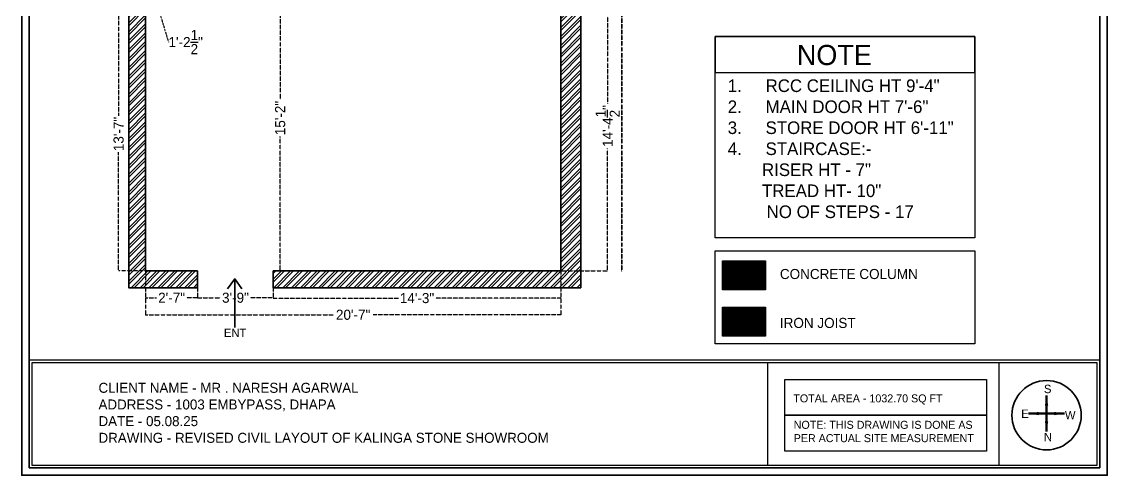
# Model space of a CAD drawing. Header units: inches. Extents: x -109431 to 29005, y -34715 to -1756.
# Drawn here: x -56731 to -56085, y -11356 to -11086 of the extents above; entities that cross this region are included whole.
import ezdxf

# ---------------------------------------------------------------- set-up
doc = ezdxf.new("R2010")
doc.units = ezdxf.units.IN
doc.header["$LTSCALE"] = 0.05
doc.header["$MEASUREMENT"] = 0
doc.header["$PDMODE"] = 3
doc.header["$PDSIZE"] = -4
doc.linetypes.add('ACAD_ISO03W100', pattern=[30, 12, -18])
doc.linetypes.add('DASHED2', pattern=[0.375, 0.25, -0.125])
doc.layers.get('Defpoints').update_dxf_attribs({"linetype": 'DASHED2'})
for name, color, linetype in [('Column', 6, 'Continuous'), ('Dim', 4, 'Continuous'), ('text', 4, 'Continuous')]:
    doc.layers.add(name, color=color, linetype=linetype)
doc.layers.add('hatch', color=7, linetype='Continuous', lineweight=25)
doc.layers.add('WALL', color=7, linetype='Continuous', lineweight=35)
doc.styles.get("Standard").update_dxf_attribs({"font": 'stylu.ttf', "height": 6})
doc.dimstyles.get("Standard").update_dxf_attribs({"dimtxt": 0.75, "dimasz": 0.18, "dimexe": 0.18, "dimexo": 0.0625, "dimgap": 0.09, "dimtad": 0, "dimtih": 1, "dimtoh": 1, "dimdec": 3, "dimzin": 0, "dimdsep": 46, "dimlunit": 4, "dimtxsty": 'Standard', "dimcen": 0.09, "dimadec": 0, "dimazin": 0, "dimtfac": 1, "dimtdec": 3, "dimtofl": 0, "dimtmove": 0, "dimatfit": 3, "dimfxl": 1, "dimtolj": 1, "dimtzin": 0, "dimarcsym": 0})
doc.dimstyles.new('STANDARD$0', dxfattribs={"dimscale": 0, "dimtxt": 4, "dimasz": 0.5, "dimexe": 0, "dimexo": 0, "dimgap": 0, "dimtad": 0, "dimzin": 0, "dimdsep": 46, "dimlunit": 4, "dimtxsty": 'Standard', "dimblk": 'ARCHTICK', "dimcen": 0.09375, "dimclrd": 256, "dimclre": 8, "dimclrt": 7, "dimadec": 0, "dimazin": 0, "dimtfac": 1, "dimtofl": 0, "dimtmove": 1, "dimatfit": 3, "dimldrblk": 'OBLIQUE', "dimfxl": 0.1875, "dimtolj": 1, "dimtzin": 0, "dimlwd": -1, "dimlwe": -1, "dimarcsym": 0})
pattern_1 = [(45, (-140930.719, -6853.8905), (-2.65165043, 2.65165043), []), (45, (-140928.9513, -6853.8905), (-2.65165043, 2.65165043), [])]
pattern_2 = [(45, (-140930.71907, -6853.89053), (-0.08838834765, 0.08838834765), [])]

# ---------------------------------------------------------------- blocks, each defined once
blk = doc.blocks.new('_ArchTick')
at = {"color": 0, "const_width": 0.15}
blk.add_lwpolyline([(-0.5, -0.5), (0.5, 0.5)], dxfattribs=at)
blk = doc.blocks.new('*D171')
at = {"layer": 'Defpoints', "color": 0, "ltscale": 0.25, "transparency": 16777216}
for p in [(-56405.42, -11061.94), (-56410.42, -11234.44), (-56382.51, -11234.44)]:
    blk.add_point(p, dxfattribs=at)
at = {"layer": 'Dim', "color": 8, "linetype": 'ACAD_ISO03W100', "ltscale": 0.25, "transparency": 16777216}
for p, q in [((-56405.42, -11061.94), (-56382.51, -11061.94)), ((-56410.42, -11234.44), (-56382.51, -11234.44))]:
    blk.add_line(p, q, dxfattribs=at)
at = {"layer": 'Dim', "linetype": 'ACAD_ISO03W100', "ltscale": 0.25, "transparency": 16777216}
for p, q in [((-56382.51, -11061.94), (-56382.51, -11134.95)), ((-56382.51, -11234.44), (-56382.51, -11161.43))]:
    blk.add_line(p, q, dxfattribs=at)
at = {"layer": 'Dim', "ltscale": 0.25, "transparency": 16777216, "xscale": 0.5, "yscale": 0.5, "zscale": 0.5}
for p, rotation in [((-56382.51, -11061.94), 90), ((-56382.51, -11234.44), 270)]:
    blk.add_blockref('_ArchTick', p, dxfattribs=dict(at, rotation=rotation))
at = {"layer": 'Dim', "color": 7, "ltscale": 0.25, "transparency": 16777216, "insert": (-56382.51, -11148.19), "char_height": 6, "attachment_point": 5, "rotation": 90}
blk.add_mtext('\\A1;14\'-4{\\H1x;\\S1/2;}"', dxfattribs=at)
blk = doc.blocks.new('_OBLIQUE')
at = {"color": 0, "linetype": 'ByBlock'}
blk.add_line((-0.5, -0.5), (0.5, 0.5), dxfattribs=at)
blk = doc.blocks.new('*D172')
at = {"layer": 'Defpoints', "color": 0, "ltscale": 0.25, "transparency": 16777216}
for p in [(-56581.42, -11234.44), (-56410.42, -11234.44), (-56581.42, -11250.63)]:
    blk.add_point(p, dxfattribs=at)
at = {"layer": 'Dim', "color": 8, "linetype": 'ACAD_ISO03W100', "ltscale": 0.25, "transparency": 16777216}
for p, q in [((-56581.42, -11234.44), (-56581.42, -11250.63)), ((-56410.42, -11234.44), (-56410.42, -11250.63))]:
    blk.add_line(p, q, dxfattribs=at)
at = {"layer": 'Dim', "linetype": 'ACAD_ISO03W100', "ltscale": 0.25, "transparency": 16777216}
for p, q in [((-56581.42, -11250.63), (-56506.81, -11250.63)), ((-56410.42, -11250.63), (-56485.03, -11250.63))]:
    blk.add_line(p, q, dxfattribs=at)
at = {"layer": 'Dim', "ltscale": 0.25, "transparency": 16777216, "xscale": 0.5, "yscale": 0.5, "zscale": 0.5, "rotation": 180}
blk.add_blockref('_ArchTick', (-56581.42, -11250.63), dxfattribs=at)
at = {"layer": 'Dim', "ltscale": 0.25, "transparency": 16777216, "xscale": 0.5, "yscale": 0.5, "zscale": 0.5}
blk.add_blockref('_ArchTick', (-56410.42, -11250.63), dxfattribs=at)
at = {"layer": 'Dim', "color": 7, "ltscale": 0.25, "transparency": 16777216, "insert": (-56495.92, -11250.63), "char_height": 6, "attachment_point": 5}
blk.add_mtext('\\A1;14\'-3"', dxfattribs=at)
blk = doc.blocks.new('*D194')
at = {"layer": 'Defpoints', "color": 0, "ltscale": 0.25, "transparency": 16777216}
for p in [(-56626.42, -11234.44), (-56581.42, -11234.44), (-56626.42, -11250.41)]:
    blk.add_point(p, dxfattribs=at)
at = {"layer": 'Dim', "color": 8, "linetype": 'ACAD_ISO03W100', "ltscale": 0.25, "transparency": 16777216}
for p, q in [((-56626.42, -11234.44), (-56626.42, -11250.41)), ((-56581.42, -11234.44), (-56581.42, -11250.41))]:
    blk.add_line(p, q, dxfattribs=at)
at = {"layer": 'Dim', "linetype": 'ACAD_ISO03W100', "ltscale": 0.25, "transparency": 16777216}
for p, q in [((-56626.42, -11250.41), (-56612.9, -11250.41)), ((-56581.42, -11250.41), (-56594.94, -11250.41))]:
    blk.add_line(p, q, dxfattribs=at)
at = {"layer": 'Dim', "ltscale": 0.25, "transparency": 16777216, "xscale": 0.5, "yscale": 0.5, "zscale": 0.5, "rotation": 180}
blk.add_blockref('_ArchTick', (-56626.42, -11250.41), dxfattribs=at)
at = {"layer": 'Dim', "ltscale": 0.25, "transparency": 16777216, "xscale": 0.5, "yscale": 0.5, "zscale": 0.5}
blk.add_blockref('_ArchTick', (-56581.42, -11250.41), dxfattribs=at)
at = {"layer": 'Dim', "color": 7, "ltscale": 0.25, "transparency": 16777216, "insert": (-56603.92, -11250.41), "char_height": 6, "attachment_point": 5}
blk.add_mtext('\\A1;3\'-9"', dxfattribs=at)
blk = doc.blocks.new('*D195')
at = {"layer": 'Defpoints', "color": 0, "ltscale": 0.25, "transparency": 16777216}
for p in [(-56657.42, -11234.44), (-56626.42, -11234.44), (-56657.42, -11250.41)]:
    blk.add_point(p, dxfattribs=at)
at = {"layer": 'Dim', "color": 8, "linetype": 'ACAD_ISO03W100', "ltscale": 0.25, "transparency": 16777216}
for p, q in [((-56657.42, -11234.44), (-56657.42, -11250.41)), ((-56626.42, -11234.44), (-56626.42, -11250.41))]:
    blk.add_line(p, q, dxfattribs=at)
at = {"layer": 'Dim', "linetype": 'ACAD_ISO03W100', "ltscale": 0.25, "transparency": 16777216}
for p, q in [((-56657.42, -11250.41), (-56650.71, -11250.41)), ((-56626.42, -11250.41), (-56633.12, -11250.41))]:
    blk.add_line(p, q, dxfattribs=at)
at = {"layer": 'Dim', "ltscale": 0.25, "transparency": 16777216, "xscale": 0.5, "yscale": 0.5, "zscale": 0.5, "rotation": 180}
blk.add_blockref('_ArchTick', (-56657.42, -11250.41), dxfattribs=at)
at = {"layer": 'Dim', "ltscale": 0.25, "transparency": 16777216, "xscale": 0.5, "yscale": 0.5, "zscale": 0.5}
blk.add_blockref('_ArchTick', (-56626.42, -11250.41), dxfattribs=at)
at = {"layer": 'Dim', "color": 7, "ltscale": 0.25, "transparency": 16777216, "insert": (-56641.92, -11250.41), "char_height": 6, "attachment_point": 5}
blk.add_mtext('\\A1;2\'-7"', dxfattribs=at)
blk = doc.blocks.new('*D196')
at = {"layer": 'Defpoints', "color": 0, "ltscale": 0.25, "transparency": 16777216}
for p in [(-56673.43, -11071.44), (-56654.92, -11071.44), (-56657.42, -11234.44)]:
    blk.add_point(p, dxfattribs=at)
at = {"layer": 'Dim', "color": 8, "linetype": 'ACAD_ISO03W100', "ltscale": 0.25, "transparency": 16777216}
for p, q in [((-56654.92, -11071.44), (-56673.43, -11071.44)), ((-56657.42, -11234.44), (-56673.43, -11234.44))]:
    blk.add_line(p, q, dxfattribs=at)
at = {"layer": 'Dim', "linetype": 'ACAD_ISO03W100', "ltscale": 0.25, "transparency": 16777216}
for p, q in [((-56673.43, -11071.44), (-56673.43, -11142.05)), ((-56673.43, -11234.44), (-56673.43, -11163.84))]:
    blk.add_line(p, q, dxfattribs=at)
at = {"layer": 'Dim', "ltscale": 0.25, "transparency": 16777216, "xscale": 0.5, "yscale": 0.5, "zscale": 0.5}
for p, rotation in [((-56673.43, -11071.44), 90), ((-56673.43, -11234.44), 270)]:
    blk.add_blockref('_ArchTick', p, dxfattribs=dict(at, rotation=rotation))
at = {"layer": 'Dim', "color": 7, "ltscale": 0.25, "transparency": 16777216, "insert": (-56673.43, -11152.94), "char_height": 6, "attachment_point": 5, "rotation": 90}
blk.add_mtext('\\A1;13\'-7"', dxfattribs=at)
blk = doc.blocks.new('*D198')
at = {"layer": 'Defpoints', "color": 0, "ltscale": 0.25, "transparency": 16777216}
for p in [(-56657.42, -11071.44), (-56642.92, -11071.44), (-56642.92, -11076.97)]:
    blk.add_point(p, dxfattribs=at)
at = {"layer": 'Dim', "color": 8, "linetype": 'ACAD_ISO03W100', "ltscale": 0.25, "transparency": 16777216}
for p, q in [((-56657.42, -11071.44), (-56657.42, -11076.97)), ((-56642.92, -11071.44), (-56642.92, -11076.97))]:
    blk.add_line(p, q, dxfattribs=at)
at = {"layer": 'Dim', "linetype": 'ACAD_ISO03W100', "ltscale": 0.25, "transparency": 16777216}
for p, q in [((-56657.42, -11076.97), (-56642.92, -11076.97)), ((-56650.17, -11076.97), (-56643.79, -11098.23))]:
    blk.add_line(p, q, dxfattribs=at)
at = {"layer": 'Dim', "ltscale": 0.25, "transparency": 16777216, "xscale": 0.5, "yscale": 0.5, "zscale": 0.5, "rotation": 180}
blk.add_blockref('_ArchTick', (-56657.42, -11076.97), dxfattribs=at)
at = {"layer": 'Dim', "ltscale": 0.25, "transparency": 16777216, "xscale": 0.5, "yscale": 0.5, "zscale": 0.5}
blk.add_blockref('_ArchTick', (-56642.92, -11076.97), dxfattribs=at)
at = {"layer": 'Dim', "color": 7, "ltscale": 0.25, "transparency": 16777216, "insert": (-56633.53, -11098.23), "char_height": 6, "attachment_point": 5}
blk.add_mtext('\\A1;1\'-2{\\H1x;\\S1/2;}"', dxfattribs=at)
blk = doc.blocks.new('*D163')
at = {"layer": 'Defpoints', "color": 0, "ltscale": 0.25, "transparency": 16777216}
for p in [(-56591.92, -11052.44), (-56577.3, -11234.44), (-56572.42, -11234.44)]:
    blk.add_point(p, dxfattribs=at)
at = {"layer": 'Dim', "color": 8, "linetype": 'ACAD_ISO03W100', "ltscale": 0.25, "transparency": 16777216}
for p, q in [((-56591.92, -11052.44), (-56577.3, -11052.44)), ((-56572.42, -11234.44), (-56577.3, -11234.44))]:
    blk.add_line(p, q, dxfattribs=at)
at = {"layer": 'Dim', "linetype": 'ACAD_ISO03W100', "ltscale": 0.25, "transparency": 16777216}
for p, q in [((-56577.3, -11052.44), (-56577.3, -11132.55)), ((-56577.3, -11234.44), (-56577.3, -11154.34))]:
    blk.add_line(p, q, dxfattribs=at)
at = {"layer": 'Dim', "ltscale": 0.25, "transparency": 16777216, "xscale": 0.5, "yscale": 0.5, "zscale": 0.5}
for p, rotation in [((-56577.3, -11052.44), 90), ((-56577.3, -11234.44), 270)]:
    blk.add_blockref('_ArchTick', p, dxfattribs=dict(at, rotation=rotation))
at = {"layer": 'Dim', "color": 7, "ltscale": 0.25, "transparency": 16777216, "insert": (-56577.3, -11143.44), "char_height": 6, "attachment_point": 5, "rotation": 90}
blk.add_mtext('\\A1;15\'-2"', dxfattribs=at)
blk = doc.blocks.new('*D168')
at = {"layer": 'Defpoints', "color": 0, "ltscale": 0.25, "transparency": 16777216}
for p in [(-56657.42, -11234.44), (-56410.42, -11234.44), (-56410.42, -11260.55)]:
    blk.add_point(p, dxfattribs=at)
at = {"layer": 'Dim', "color": 8, "linetype": 'ACAD_ISO03W100', "ltscale": 0.25, "transparency": 16777216}
for p, q in [((-56657.42, -11234.44), (-56657.42, -11260.55)), ((-56410.42, -11234.44), (-56410.42, -11260.55))]:
    blk.add_line(p, q, dxfattribs=at)
at = {"layer": 'Dim', "linetype": 'ACAD_ISO03W100', "ltscale": 0.25, "transparency": 16777216}
for p, q in [((-56657.42, -11260.55), (-56545.69, -11260.55)), ((-56410.42, -11260.55), (-56522.15, -11260.55))]:
    blk.add_line(p, q, dxfattribs=at)
at = {"layer": 'Dim', "ltscale": 0.25, "transparency": 16777216, "xscale": 0.5, "yscale": 0.5, "zscale": 0.5, "rotation": 180}
blk.add_blockref('_ArchTick', (-56657.42, -11260.55), dxfattribs=at)
at = {"layer": 'Dim', "ltscale": 0.25, "transparency": 16777216, "xscale": 0.5, "yscale": 0.5, "zscale": 0.5}
blk.add_blockref('_ArchTick', (-56410.42, -11260.55), dxfattribs=at)
at = {"layer": 'Dim', "color": 7, "ltscale": 0.25, "transparency": 16777216, "insert": (-56533.92, -11260.55), "char_height": 6, "attachment_point": 5}
blk.add_mtext('\\A1;20\'-7"', dxfattribs=at)
blk = doc.blocks.new('*D182')
at = {"layer": 'Defpoints', "color": 0, "ltscale": 0.25, "transparency": 16777216}
for p in [(-56405.36, -10633.15), (-56410.42, -11234.44), (-56374, -11234.44)]:
    blk.add_point(p, dxfattribs=at)
at = {"layer": 'WALL', "color": 8, "linetype": 'ACAD_ISO03W100', "ltscale": 0.25, "transparency": 16777216}
for p, q in [((-56374.19, -10633.15), (-56374, -10633.15)), ((-56374.19, -11234.44), (-56374, -11234.44))]:
    blk.add_line(p, q, dxfattribs=at)
at = {"layer": 'WALL', "linetype": 'ACAD_ISO03W100', "ltscale": 0.25, "transparency": 16777216}
for p, q in [((-56374, -10633.15), (-56374, -10919.22)), ((-56374, -11234.44), (-56374, -10948.37))]:
    blk.add_line(p, q, dxfattribs=at)
at = {"layer": 'WALL', "ltscale": 0.25, "transparency": 16777216, "xscale": 0.5, "yscale": 0.5, "zscale": 0.5}
for p, rotation in [((-56374, -10633.15), 90), ((-56374, -11234.44), 270)]:
    blk.add_blockref('_ArchTick', p, dxfattribs=dict(at, rotation=rotation))
at = {"layer": 'WALL', "color": 7, "ltscale": 0.25, "transparency": 16777216, "insert": (-56374, -10933.79), "char_height": 6, "attachment_point": 5, "rotation": 90}
blk.add_mtext('\\A1;50\'-1{\\H1x;\\S1/4;}"', dxfattribs=at)

msp = doc.modelspace()

# ---------------------------------------------------------------- hatches: boundary and pattern name
at = {"layer": 'Column', "ltscale": 0.25}
h = msp.add_hatch(dxfattribs=at)
h.set_pattern_fill('ANSI31', color=1)
h.set_pattern_definition(pattern_2)
h.paths.add_polyline_path([(-56288.56054, -11228.44045), (-56314.21375, -11228.44045), (-56314.21375, -11245.6971), (-56288.56054, -11245.6971)])
at = {"layer": 'Column', "ltscale": 0.25, "true_color": 0xf8991e}
h = msp.add_hatch(dxfattribs=at)
h.set_pattern_fill('ANSI31', color=30)
h.set_pattern_definition(pattern_2)
h.paths.add_polyline_path([(-56288.56054, -11256.02494), (-56314.21375, -11256.02494), (-56314.21375, -11273.28159), (-56288.56054, -11273.28159)])
at = {"layer": 'hatch', "ltscale": 0.25}
h = msp.add_hatch(dxfattribs=at)
h.set_pattern_fill('ANSI32', color=8, scale=10)
h.set_pattern_definition(pattern_1)
h.paths.add_polyline_path([(-56657.41882, -11071.443), (-56667.41882, -11071.443), (-56667.41882, -11244.443), (-56626.41882, -11244.443), (-56626.41882, -11234.443), (-56657.41882, -11234.443)])
h = msp.add_hatch(dxfattribs=at)
h.set_pattern_fill('ANSI32', color=8, scale=10)
h.set_pattern_definition(pattern_1)
h.paths.add_polyline_path([(-56398.41882, -11071.47694), (-56410.41882, -11071.47694), (-56410.41882, -11234.443), (-56581.41882, -11234.443), (-56581.41882, -11244.443), (-56398.41882, -11244.443)])

# ---------------------------------------------------------------- linework, layer by layer
at = {"layer": 'Dim', "ltscale": 0.25}
for points in [[(-56318.5711, -11222.40718), (-56164.15425, -11222.40718), (-56164.15425, -11277.86698), (-56318.5711, -11277.86698)], [(-56314.21375, -11228.44045), (-56288.56054, -11228.44045), (-56288.56054, -11245.6971), (-56314.21375, -11245.6971)], [(-56314.21375, -11256.02494), (-56288.56054, -11256.02494), (-56288.56054, -11273.28159), (-56314.21375, -11273.28159)], [(-56726.61322, -11351.5887), (-56089.74971, -11351.5887), (-56089.74971, -11287.63636), (-56726.61322, -11287.63636)], [(-56725.12596, -11350.10144), (-56091.23697, -11350.10144), (-56091.23697, -11289.12362), (-56725.12596, -11289.12362)], [(-56287.2144, -11289.12362), (-56725.12596, -11289.12362), (-56725.12596, -11350.10144), (-56287.2144, -11350.10144)], [(-56091.23697, -11289.12362), (-56149.75496, -11289.12362), (-56149.75496, -11350.10144), (-56091.23697, -11350.10144)], [(-56277.17586, -11298.94947), (-56157.22754, -11298.94947), (-56157.22754, -11320.36607), (-56277.17586, -11320.36607)], [(-56277.17586, -11320.36607), (-56157.22754, -11320.36607), (-56157.22754, -11341.78267), (-56277.17586, -11341.78267)]]:
    msp.add_lwpolyline(points, close=True, dxfattribs=at)
at = {"layer": 'text', "color": 1, "linetype": 'ByBlock', "ltscale": 0.25}
for points in [[(-56318.5711, -11094.93987), (-56164.15425, -11094.93987), (-56164.15425, -11214.81155), (-56318.5711, -11214.81155)], [(-56164.15425, -11094.93987), (-56318.5711, -11094.93987), (-56318.5711, -11116.3599), (-56164.15425, -11116.3599)]]:
    msp.add_lwpolyline(points, close=True, dxfattribs=at)
at = {"layer": 'WALL', "ltscale": 0.25}
for p, q in [((-56398.41882, -11244.443), (-56398.41882, -10623.1467)), ((-56410.41882, -11234.443), (-56410.41882, -11068.443)), ((-56581.41882, -11234.443), (-56410.41882, -11234.443))]:
    msp.add_line(p, q, dxfattribs=at)
for points in [[(-56731.08492, -10575.10072), (-56085.27801, -10575.10072), (-56085.27801, -11356.0604), (-56731.08492, -11356.0604)], [(-56726.61322, -10579.57241), (-56089.74971, -10579.57241), (-56089.74971, -11351.5887), (-56726.61322, -11351.5887)]]:
    msp.add_lwpolyline(points, close=True, dxfattribs=at)
for points in [[(-56626.41882, -11244.443), (-56667.41882, -11244.443), (-56667.41882, -11059.443)], [(-56657.41882, -11234.443), (-56657.41882, -11059.443)], [(-56626.41882, -11234.443), (-56657.41882, -11234.443)], [(-56626.41882, -11244.443), (-56626.41882, -11234.443)], [(-56581.41882, -11244.443), (-56581.41882, -11234.443)], [(-56581.41882, -11244.443), (-56398.41882, -11244.443)]]:
    msp.add_lwpolyline(points, dxfattribs=at)
at = {"layer": 'WALL', "color": 1, "ltscale": 0.25}
msp.add_circle((-56121.41204, -11320.31599), 20.61448, dxfattribs=at)

# ---------------------------------------------------------------- texts
at = {"layer": 'Dim', "ltscale": 0.25, "insert": (-56610.82508, -11268.7607), "char_height": 5, "attachment_point": 1}
msp.add_mtext_dynamic_manual_height_columns('ENT ', width=44, gutter_width=1, heights=[0], dxfattribs=at)
at = {"layer": 'text', "color": 1, "ltscale": 0.25, "attachment_point": 1}
for s, width, gutter_width, insert, char_height in [('NOTE', 153.5561333, 1, (-56269.9462, -11099.9192), 12), ('CONCRETE COLUMN', 109.4409505, 1.5, (-56280.03075, -11233.26401), 6), ('IRON JOIST', 109.4409505, 1.5, (-56280.03075, -11262.37689), 6), ('TOTAL AREA - 1032.70 SQ FT', 189.5522671, 0.59491, (-56272.04431, -11307.89983), 4.7592441), ('S', 140.0181711, 1, (-56122.96571, -11302.16696), 5), ('E', 140.0181711, 1, (-56136.46894, -11316.93047), 5), ('W', 140.0181711, 1, (-56110.46894, -11317.77149), 5), ('NOTE: THIS DRAWING IS DONE AS PER ACTUAL SITE MEASUREMENT', 113.4043612, 0.59491, (-56271.82171, -11323.63805), 4.7592441), ('N', 140.0181711, 1, (-56122.98949, -11330.82352), 5)]:
    msp.add_mtext_dynamic_manual_height_columns(s, width=width, gutter_width=gutter_width, heights=[0], dxfattribs=dict(at, insert=insert, char_height=char_height))
at = {"layer": 'text', "ltscale": 0.25, "attachment_point": 1}
for s, width, gutter_width, insert, char_height in [('\\pi-22.5,l30,t30;1.^IRCC CEILING HT 9\'-4"\\P2.^IMAIN DOOR HT 7\'-6"\\P3.^ISTORE DOOR HT 6\'-11"\\P4.^ISTAIRCASE:-\\P\\pi0,l0,tz;          RISER HT - 7" \\P          TREAD HT- 10"\\P           NO OF STEPS - 17', 209.9298331, 1.5, (-56318.5711, -11120.45483), 7.5), ('CLIENT NAME - MR . NARESH AGARWAL\\PADDRESS - 1003 EMBYPASS, DHAPA\\PDATE - 05.08.25\\PDRAWING - REVISED CIVIL LAYOUT OF KALINGA STONE SHOWROOM', 320.5657528, 0.59491, (-56685.40246, -11301.02173), 5.9490552)]:
    msp.add_mtext_dynamic_manual_height_columns(s, width=width, gutter_width=gutter_width, heights=[0], dxfattribs=dict(at, insert=insert, char_height=char_height))

# ---------------------------------------------------------------- dimensions: what is measured, and where the dimension line sits
at = {"layer": 'Dim', "ltscale": 0.25}
for base, p1, p2, picture, middle in [((-56577.30068, -11234.443), (-56591.91882, -11052.443), (-56572.41882, -11234.443), '*D163', (-56577.30068, -11143.443)), ((-56382.50631, -11234.443), (-56405.41882, -11061.94343), (-56410.41882, -11234.443), '*D171', (-56382.50631, -11148.19321)), ((-56673.42631, -11071.443), (-56657.41882, -11234.443), (-56654.91882, -11071.443), '*D196', (-56673.42631, -11152.943))]:
    dim = msp.add_linear_dim(base=base, p1=p1, p2=p2, angle=90, dimstyle='STANDARD$0', override={"dimscale": 1}, dxfattribs=at)
    dim.commit()
    dim.dimension.update_dxf_attribs({"geometry": picture, "text_midpoint": middle})
for base, p1, p2, picture, middle in [((-56642.91882, -11076.97369), (-56657.41882, -11071.443), (-56642.91882, -11071.443), '*D198', (-56643.79173, -11098.23065)), ((-56657.41882, -11250.41493), (-56626.41882, -11234.443), (-56657.41882, -11234.443), '*D195', (-56641.91882, -11250.41493)), ((-56410.41882, -11260.55096), (-56657.41882, -11234.443), (-56410.41882, -11234.443), '*D168', (-56533.91882, -11260.55096)), ((-56626.41882, -11250.41493), (-56581.41882, -11234.443), (-56626.41882, -11234.443), '*D194', (-56603.91882, -11250.41493)), ((-56581.41882, -11250.62703), (-56410.41882, -11234.443), (-56581.41882, -11234.443), '*D172', (-56495.91882, -11250.62703))]:
    dim = msp.add_linear_dim(base=base, p1=p1, p2=p2, dimstyle='STANDARD$0', override={"dimscale": 1}, dxfattribs=at)
    dim.commit()
    dim.dimension.update_dxf_attribs({"geometry": picture, "text_midpoint": middle})
at = {"layer": 'WALL', "ltscale": 0.25}
dim = msp.add_linear_dim(base=(-56374.00069, -11234.443), p1=(-56405.35753, -10633.1467), p2=(-56410.41882, -11234.443), angle=90, dimstyle='STANDARD$0', override={"dimscale": 1, "dimfxlon": 1}, dxfattribs=at)
dim.commit()
dim.dimension.update_dxf_attribs({"geometry": '*D182', "text_midpoint": (-56374.00069, -10933.79485)})

# ---------------------------------------------------------------- leaders
msp.add_leader([(-56604.39315, -11239.13889), (-56604.39315, -11268.17283)], dimstyle='STANDARD$0', override={"dimscale": 1, "dimasz": 6, "dimldrblk": 'Open90', "dimfxlon": 1}, dxfattribs=at)
at = {"layer": 'WALL', "color": 1, "ltscale": 0.25}
for points in [[(-56121.41204, -11308.60273), (-56121.41204, -11330.02925)], [(-56121.41204, -11330.02925), (-56121.41204, -11308.60273)], [(-56110.69879, -11319.31599), (-56132.1253, -11319.31599)], [(-56132.1253, -11319.31599), (-56110.69879, -11319.31599)]]:
    msp.add_leader(points, dimstyle='Standard', override={"dimasz": 6, "dimexe": 0, "dimexo": 0, "dimgap": 0, "dimcen": 0.09375, "dimdle": 0, "dimclrd": 1, "dimclrt": 7, "dimtmove": 1, "dimfxl": 0.1875, "dimlwd": 65535, "dimlwe": 65535}, dxfattribs=at)

doc.saveas('drawing.dxf')
